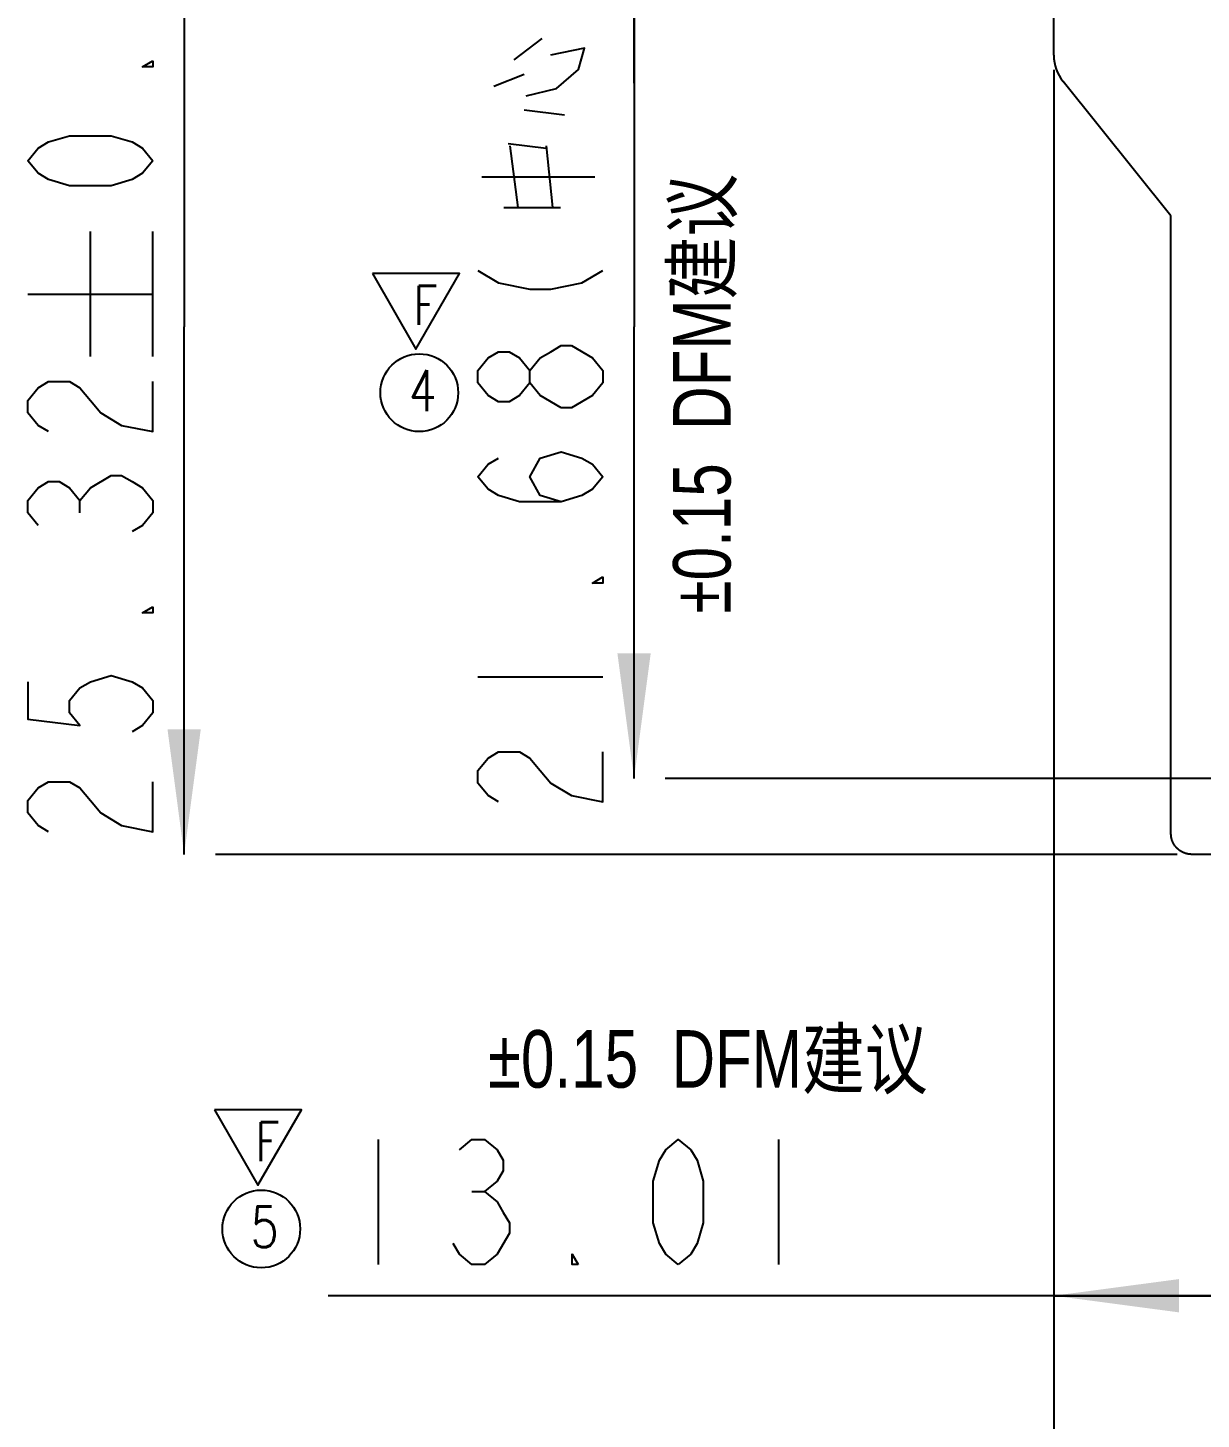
# Model space of a CAD drawing. Header units: millimetres. Extents: x 0 to 210, y 0 to 297.
# Drawn here: x 36.35 to 64.5, y 182.97 to 216.35 of the extents above; entities that cross this region are included whole.
import ezdxf
from ezdxf.enums import TextEntityAlignment as Align

# ---------------------------------------------------------------- set-up
doc = ezdxf.new("R2010")
doc.units = ezdxf.units.MM
doc.header["$LTSCALE"] = 19.36
doc.layers.get('0').update_dxf_attribs({"linetype": 'CONTINUOUS'})
doc.layers.add('備註', color=1, linetype='CONTINUOUS')
doc.styles.get("Standard").update_dxf_attribs({"font": 'simplex.shx', "width": 0.8})
doc.dimstyles.new('DIMSTYLE_1', dxfattribs={"dimtxt": 3, "dimasz": 3, "dimexe": 2, "dimexo": 0.35, "dimgap": 0.75, "dimtad": 1, "dimzin": 0, "dimdsep": 46, "dimtxsty": 'Standard', "dimcen": 0.09, "dimazin": 0, "dimtp": 0.01, "dimtm": 0.01, "dimtfac": 1, "dimtofl": 0, "dimtmove": 0, "dimatfit": 3, "dimfxl": 0, "dimtolj": 1, "dimtzin": 0, "dimarcsym": 0})

# ---------------------------------------------------------------- blocks, each defined once
blk = doc.blocks.new('_FILLED')
at = {"color": 0, "linetype": 'ByBlock'}
blk.add_solid([(0, 0), (-1, 0.133), (-1, -0.133)], dxfattribs=at)
blk = doc.blocks.new('*D13')
at = {"color": 2}
for p, q in [((39.349, 221.841), (38.099, 221.841)), ((61.114, 221.841), (39.349, 221.841)), ((40.099, 221.841), (40.099, 209.181)), ((40.099, 196.521), (40.099, 209.181)), ((63.924, 196.521), (40.849, 196.521))]:
    blk.add_line(p, q, dxfattribs=at)
at = {"color": 2, "xscale": 3, "yscale": 3, "zscale": 3}
for p, rotation in [((40.099, 221.841), 90), ((40.099, 196.521), 270)]:
    blk.add_blockref('_FILLED', p, dxfattribs=dict(at, rotation=rotation))
blk = doc.blocks.new('*D24')
at = {"color": 2}
for p, q in [((60.964, 215.343), (60.964, 186.681)), ((73.974, 196.671), (73.974, 186.681)), ((60.964, 186.681), (60.964, 183.931)), ((73.974, 186.681), (73.974, 183.931)), ((67.469, 185.931), (43.555, 185.931)), ((60.964, 185.931), (67.469, 185.931)), ((73.974, 185.931), (67.469, 185.931))]:
    blk.add_line(p, q, dxfattribs=at)
at = {"color": 2, "xscale": 3, "yscale": 3, "zscale": 3, "rotation": 180}
blk.add_blockref('_FILLED', (60.964, 185.931), dxfattribs=at)
at = {"color": 2, "xscale": 3, "yscale": 3, "zscale": 3}
blk.add_blockref('_FILLED', (73.974, 185.931), dxfattribs=at)
blk = doc.blocks.new('*D35')
at = {"color": 2}
for p, q in [((60.964, 215.343), (60.964, 176.378)), ((74.469, 210.347), (74.469, 176.378)), ((60.964, 176.378), (60.964, 173.628)), ((74.469, 176.378), (74.469, 173.628)), ((60.964, 175.628), (43.636, 175.628)), ((43.636, 175.628), (67.716, 175.628)), ((79.469, 175.628), (67.716, 175.628)), ((74.469, 175.628), (79.469, 175.628))]:
    blk.add_line(p, q, dxfattribs=at)
at = {"color": 2, "xscale": 3, "yscale": 3, "zscale": 3}
blk.add_blockref('_FILLED', (60.964, 175.628), dxfattribs=at)
at = {"color": 2, "xscale": 3, "yscale": 3, "zscale": 3, "rotation": 180}
blk.add_blockref('_FILLED', (74.469, 175.628), dxfattribs=at)
blk = doc.blocks.new('*D79')
at = {"color": 2}
for p, q in [((50.893, 221.841), (50.893, 235.41)), ((50.893, 235.41), (50.893, 220.931)), ((50.143, 221.841), (48.893, 221.841)), ((61.114, 221.841), (50.143, 221.841)), ((50.893, 215.021), (50.893, 220.931)), ((50.143, 220.021), (48.893, 220.021)), ((61.964, 220.021), (50.143, 220.021)), ((50.893, 220.021), (50.893, 215.021))]:
    blk.add_line(p, q, dxfattribs=at)
at = {"color": 2, "xscale": 3, "yscale": 3, "zscale": 3}
for p, rotation in [((50.893, 221.841), 270), ((50.893, 220.021), 90)]:
    blk.add_blockref('_FILLED', p, dxfattribs=dict(at, rotation=rotation))
blk = doc.blocks.new('*D810')
at = {"color": 2}
for p, q in [((50.893, 220.021), (50.893, 209.181)), ((61.964, 220.021), (51.643, 220.021)), ((50.893, 198.341), (50.893, 209.181)), ((64.774, 198.341), (51.643, 198.341))]:
    blk.add_line(p, q, dxfattribs=at)
at = {"color": 2, "xscale": 3, "yscale": 3, "zscale": 3}
for p, rotation in [((50.893, 220.021), 90), ((50.893, 198.341), 270)]:
    blk.add_blockref('_FILLED', p, dxfattribs=dict(at, rotation=rotation))

msp = doc.modelspace()

# ---------------------------------------------------------------- linework, layer by layer
at = {"color": 7}
for p, q in [((60.964, 215.693), (60.964, 221.341)), ((63.774, 211.841), (61.184, 215.067)), ((63.774, 197.021), (63.774, 211.841)), ((73.474, 196.521), (64.274, 196.521))]:
    msp.add_line(p, q, dxfattribs=at)
at = {"color": 2}
for p, q in [((48.014, 215.581), (48.692, 216.095)), ((47.53, 214.952), (48.256, 215.238)), ((48.256, 214.381), (49.224, 214.267)), ((47.869, 213.581), (48.788, 213.467)), ((48.111, 212.038), (47.917, 213.524)), ((48.788, 213.524), (48.934, 212.038)), ((47.24, 212.781), (49.95, 212.781)), ((47.772, 212.038), (49.127, 212.038)), ((37.849, 208.464), (37.849, 211.464)), ((39.349, 208.464), (39.349, 211.464)), ((36.349, 209.964), (39.349, 209.964)), ((50.143, 207.831), (49.893, 207.531)), ((37.599, 204.714), (37.599, 205.014)), ((47.143, 200.781), (50.143, 200.781)), ((44.755, 189.681), (44.755, 186.681)), ((54.355, 189.681), (54.355, 186.681)), ((47.005, 188.431), (47.305, 188.431))]:
    msp.add_line(p, q, dxfattribs=at)
for points in [[(48.304, 214.724), (49.03, 214.895), (49.563, 215.352), (49.708, 215.867), (48.885, 215.695)], [(39.349, 215.564), (39.349, 215.414), (39.099, 215.414), (39.349, 215.564)], [(39.349, 213.164), (39.099, 212.864), (38.849, 212.714), (38.349, 212.564), (37.349, 212.564), (36.849, 212.714), (36.599, 212.864), (36.349, 213.164), (36.599, 213.464), (36.849, 213.614), (37.349, 213.764), (38.349, 213.764), (38.849, 213.614), (39.099, 213.464), (39.349, 213.164)], [(47.143, 210.531), (47.643, 210.231), (48.393, 210.081), (48.893, 210.081), (49.643, 210.231), (50.143, 210.531)], [(49.143, 207.231), (48.643, 207.531), (48.393, 207.831), (48.393, 208.131), (48.643, 208.431), (48.893, 208.581), (49.143, 208.731), (49.393, 208.731)], [(49.393, 208.731), (49.893, 208.431), (50.143, 208.131), (50.143, 207.831)], [(48.393, 207.831), (48.143, 207.531), (47.893, 207.381), (47.643, 207.381), (47.393, 207.531), (47.143, 207.831), (47.143, 208.131), (47.393, 208.431), (47.643, 208.581), (47.893, 208.581), (48.143, 208.431), (48.393, 208.131)], [(36.849, 206.664), (36.599, 206.814), (36.349, 207.114), (36.349, 207.414), (36.599, 207.714), (36.849, 207.864), (37.349, 207.864), (37.599, 207.714), (37.849, 207.414), (38.099, 207.114), (38.599, 206.814), (39.349, 206.664), (39.349, 207.864)], [(49.893, 207.531), (49.393, 207.231), (49.143, 207.231)], [(49.143, 204.981), (48.643, 205.131), (48.393, 205.581), (48.643, 206.031), (49.143, 206.181), (49.643, 206.031), (49.893, 205.881), (50.143, 205.581), (49.893, 205.281), (49.643, 205.131), (49.143, 204.981), (48.143, 204.981), (47.643, 205.131), (47.393, 205.281), (47.143, 205.581), (47.393, 205.881), (47.643, 206.031)], [(36.599, 204.414), (36.349, 204.714), (36.349, 205.014), (36.599, 205.314), (36.849, 205.464), (37.099, 205.464), (37.349, 205.314), (37.599, 205.014), (37.849, 205.314)], [(37.849, 205.314), (38.349, 205.614), (38.599, 205.614), (38.849, 205.464), (39.099, 205.314), (39.349, 205.014), (39.349, 204.714), (39.099, 204.414), (38.849, 204.264)], [(50.143, 203.181), (50.143, 203.031), (49.893, 203.031), (50.143, 203.181)], [(39.349, 202.464), (39.349, 202.314), (39.099, 202.314), (39.349, 202.464)], [(36.349, 200.664), (36.349, 199.764), (37.599, 199.614), (37.349, 199.914), (37.349, 200.214), (37.599, 200.514), (37.849, 200.664), (38.349, 200.814), (38.849, 200.664), (39.099, 200.514), (39.349, 200.214), (39.349, 199.914), (39.099, 199.614), (38.849, 199.464)], [(47.643, 197.781), (47.393, 197.931), (47.143, 198.231), (47.143, 198.531), (47.393, 198.831), (47.643, 198.981), (48.143, 198.981), (48.393, 198.831), (48.643, 198.531), (48.893, 198.231), (49.393, 197.931), (50.143, 197.781), (50.143, 198.981)], [(36.849, 197.064), (36.599, 197.214), (36.349, 197.514), (36.349, 197.814), (36.599, 198.114), (36.849, 198.264), (37.349, 198.264), (37.599, 198.114), (37.849, 197.814), (38.099, 197.514), (38.599, 197.214), (39.349, 197.064), (39.349, 198.264)], [(46.705, 189.431), (47.005, 189.681), (47.305, 189.681), (47.605, 189.431), (47.755, 189.181), (47.755, 188.931), (47.605, 188.681), (47.305, 188.431), (47.605, 188.181), (47.755, 187.931), (47.905, 187.681), (47.905, 187.431), (47.605, 186.931)], [(51.955, 186.681), (51.655, 186.931), (51.505, 187.181), (51.355, 187.681), (51.355, 188.681), (51.505, 189.181), (51.655, 189.431), (51.955, 189.681), (52.255, 189.431), (52.405, 189.181), (52.555, 188.681), (52.555, 187.681), (52.405, 187.181), (52.255, 186.931), (51.955, 186.681)], [(47.605, 186.931), (47.305, 186.681), (47.005, 186.681), (46.705, 186.931), (46.555, 187.181)], [(49.555, 186.681), (49.405, 186.681), (49.405, 186.931), (49.555, 186.681)]]:
    msp.add_lwpolyline(points, dxfattribs=at)
at = {"color": 7}
msp.add_lwpolyline([(64.274, 196.521), (64.256, 196.521), (64.239, 196.522), (64.222, 196.524), (64.206, 196.526), (64.189, 196.528), (64.173, 196.531), (64.157, 196.535), (64.141, 196.539), (64.125, 196.544), (64.11, 196.549), (64.094, 196.554), (64.079, 196.56), (64.064, 196.567), (64.05, 196.574), (64.035, 196.581), (64.021, 196.589), (64.007, 196.598), (63.994, 196.607), (63.981, 196.616), (63.968, 196.625), (63.955, 196.635), (63.943, 196.646), (63.932, 196.656), (63.92, 196.667), (63.909, 196.679), (63.898, 196.691), (63.888, 196.703), (63.878, 196.715), (63.868, 196.728), (63.859, 196.741), (63.85, 196.755), (63.842, 196.769), (63.834, 196.783), (63.827, 196.797), (63.82, 196.812), (63.813, 196.826), (63.807, 196.842), (63.801, 196.857), (63.796, 196.872), (63.792, 196.888), (63.787, 196.904), (63.784, 196.92), (63.781, 196.937), (63.778, 196.953), (63.776, 196.97), (63.775, 196.987), (63.774, 197.004), (63.774, 197.021)], dxfattribs=at)
msp.add_arc((61.964, 215.693), 1, 180, 218.7595, dxfattribs=at)
at = {"layer": '備註'}
for points in [[(44.617, 210.454), (45.661, 208.646), (46.705, 210.454)], [(40.826, 190.39), (41.87, 188.582), (42.914, 190.39)]]:
    msp.add_lwpolyline(points, close=True, dxfattribs=at)
for centre in [(45.741, 207.598), (41.95, 187.534)]:
    msp.add_circle(centre, 0.933, dxfattribs=at)

# ---------------------------------------------------------------- texts
at = {"layer": '備註', "width": 0.8}
for s, p in [('4', (45.821, 207.647)), ('5', (42.031, 187.583))]:
    msp.add_text(s, height=0.98, dxfattribs=at).set_placement(p, align=Align.MIDDLE_CENTER)
at = {"layer": '備註', "ltscale": 0.8, "insert": (51.829, 202.301), "char_height": 1.38, "width": 13.97212, "attachment_point": 1, "rotation": 90}
msp.add_mtext('{\\fPMingLiU|b0|i0|c136|p18;\\C1;%%P0.15  DFM建议}', dxfattribs=at)
at = {"layer": '備註', "char_height": 0.933, "width": 1.61001, "attachment_point": 1}
for insert in [(45.599, 210.159), (41.808, 190.095)]:
    msp.add_mtext('F', dxfattribs=dict(at, insert=insert))
at = {"layer": '備註', "ltscale": 0.8, "insert": (47.388, 192.303), "char_height": 1.38, "width": 13.97212, "attachment_point": 1}
msp.add_mtext('{\\fPMingLiU|b0|i0|c136|p18;\\C1;%%P0.15  DFM建议}', dxfattribs=at)

# ---------------------------------------------------------------- dimensions: what is measured, and where the dimension line sits
at = {"color": 2}
for base, p1, p2, angle, text, picture, middle in [((50.893, 220.021), (61.464, 221.841), (62.314, 220.021), 270, '1.82', '*D79', (50.893, 225.81)), ((40.099, 196.521), (61.464, 221.841), (64.274, 196.521), 270, '25.32%%p0.25', '*D13', (40.099, 196.464)), ((50.893, 220.021), (65.124, 198.341), (62.314, 220.021), 90, '21.68(中心距)', '*D810', (50.893, 197.181))]:
    dim = msp.add_linear_dim(base=base, p1=p1, p2=p2, angle=angle, text=text, dimstyle='DIMSTYLE_1', dxfattribs=at)
    dim.commit()
    dim.dimension.update_dxf_attribs({"geometry": picture, "text_midpoint": middle, "dimtype": 160})
for base, p2, text, picture, middle in [((73.974, 185.931), (73.974, 197.021), '13.01', '*D24', (43.555, 185.931)), ((74.469, 175.628), (74.469, 210.697), '13.51', '*D35', (43.636, 175.628))]:
    dim = msp.add_linear_dim(base=base, p1=(60.964, 215.693), p2=p2, text=text, dimstyle='DIMSTYLE_1', dxfattribs=at)
    dim.commit()
    dim.dimension.update_dxf_attribs({"geometry": picture, "text_midpoint": middle, "dimtype": 160})

doc.saveas('drawing.dxf')
